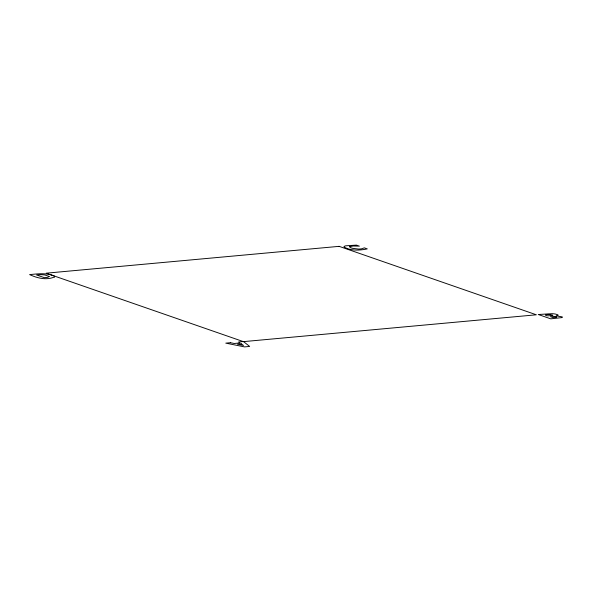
<?xml version="1.0" encoding="UTF-8"?>
<svg xmlns="http://www.w3.org/2000/svg" width="592" height="592" viewBox="0 0 592 592"><rect width="100%" height="100%" fill="white"/><g stroke="black" fill="none" stroke-linecap="round" stroke-linejoin="round"><path stroke-width="0.89" d="M49.143 276.471L47.878 277.308L44.43 277.692L36.608 274.977L40.567 274.688A5.587 1.132 2.7 0 1 44.97 275.014L49.143 276.471M556.524 317.046L553.135 317.623L550.486 316.705L554.623 316.505L556.524 317.046M558.004 315.092L556.199 315.869L562.119 316.861A4.307 0.873 2.7 0 1 561.875 317.593L550.789 318.844L538.283 314.507L552.225 313.679A5.987 1.214 2.7 0 1 555.962 314.182L558.004 315.092M349.68 246.686L350.294 247.582L352.395 248.314L358.397 249.047A6.283 1.273 2.7 0 0 361.897 248.736L364.317 247.856L367.299 248.892C359.766 250.468 350.708 251.052 343.982 246.945A9.524 1.931 2.7 0 1 345.735 245.813L356.428 245.118L359.366 246.139L353.135 245.998L349.68 246.686M552.78 315.284C541.872 317.364 544.514 312.472 552.78 315.284M54.464 276.96C46.428 280.497 37.259 278.151 29.6 274.592C37.585 273.896 46.22 272.638 53.857 275.85A10.427 2.116 2.7 0 1 54.464 276.96M339.12 246.346L46.183 273.186L243.416 341.636L536.359 314.796L339.12 246.346M230.466 342.709L225.789 343.138L244.563 346.897L249.654 346.431L243.423 341.517L238.62 341.961L240.012 342.953L234.173 343.486L230.466 342.709M241.255 343.834L237.466 344.181L243.482 345.439L241.255 343.834"/></g></svg>
